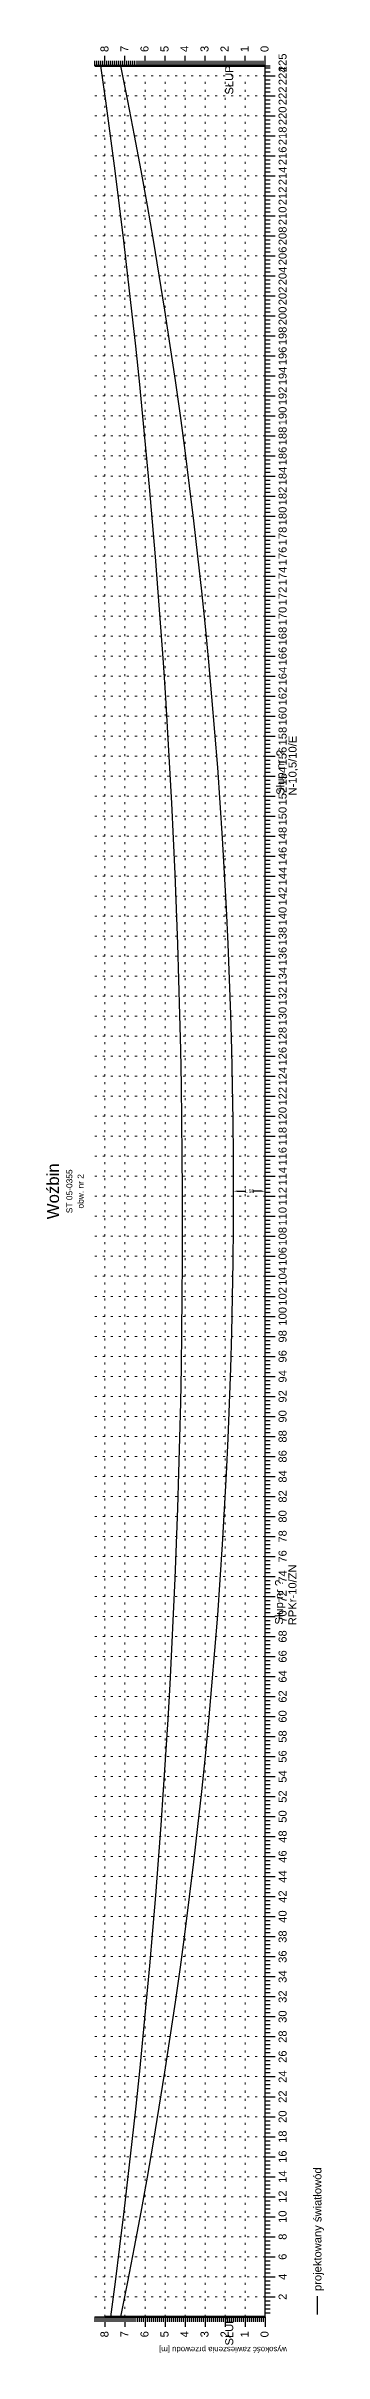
# Model space of a CAD drawing. Header units: inches. Extents: x -863 to 1426, y 1206 to 1480.
# Drawn here: x 915.1 to 929, y 1287.4 to 1402.7 of the extents above; entities that cross this region are included whole.
import ezdxf
from ezdxf.enums import TextEntityAlignment as Align

# ---------------------------------------------------------------- set-up
doc = ezdxf.new("R2010")
doc.units = ezdxf.units.IN
doc.header["$MEASUREMENT"] = 0
doc.linetypes.add('ACAD_ISO07W100', pattern=[3, 0, -3])
doc.layers.add('ramka', color=7, linetype='Continuous', plot=False)
doc.styles.get("Standard").update_dxf_attribs({"font": 'arial.ttf'})
doc.dimstyles.get("Standard").update_dxf_attribs({"dimtxt": 0.25, "dimasz": 0.18, "dimexe": 0.18, "dimexo": 0.0625, "dimgap": -0.09, "dimtad": 0, "dimtih": 1, "dimtoh": 1, "dimzin": 0, "dimdsep": 46, "dimtxsty": 'Standard', "dimcen": 0.09, "dimadec": 0, "dimazin": 0, "dimtfac": 1, "dimtofl": 0, "dimtmove": 0, "dimatfit": 3, "dimfxl": 1, "dimtolj": 1, "dimtzin": 0, "dimarcsym": 0})

# ---------------------------------------------------------------- blocks, each defined once
blk = doc.blocks.new('*D21')
at = {"color": 0, "lineweight": -2}
for p, q in [((924.46, 1345.47), (924.46, 1345.6)), ((926.04, 1345.32), (926.04, 1345.6)), ((924.64, 1345.42), (925.07, 1345.42)), ((925.86, 1345.42), (925.43, 1345.42))]:
    blk.add_line(p, q, dxfattribs=at)
at = {"color": 0}
for points in [[(924.64, 1345.45), (924.64, 1345.39), (924.46, 1345.42)], [(925.86, 1345.45), (925.86, 1345.39), (926.04, 1345.42)]]:
    blk.add_solid(points, dxfattribs=at)
at = {"layer": 'Defpoints', "color": 0}
for p in [(924.46, 1345.41), (926.04, 1345.42), (926.04, 1345.26)]:
    blk.add_point(p, dxfattribs=at)
at = {"color": 0, "lineweight": 25, "insert": (925.25, 1345.42), "char_height": 0.18, "attachment_point": 5}
blk.add_mtext('\\A1;1.58', dxfattribs=at)

msp = doc.modelspace()

# ---------------------------------------------------------------- linework, layer by layer
for p, q in [((918.037, 1401.666), (918.037, 1402.166)), ((919.037, 1401.666), (919.037, 1402.166)), ((920.037, 1401.666), (920.037, 1402.166)), ((921.037, 1401.666), (921.037, 1402.166)), ((922.037, 1401.666), (922.037, 1402.166)), ((923.037, 1401.666), (923.037, 1402.166)), ((924.037, 1401.666), (924.037, 1402.166)), ((925.037, 1401.666), (925.037, 1402.166)), ((926.037, 1401.666), (926.037, 1402.166)), ((917.537, 1401.666), (917.537, 1401.916)), ((917.537, 1401.666), (926.037, 1401.666)), ((917.637, 1401.666), (917.637, 1401.916)), ((917.737, 1401.666), (917.737, 1401.916)), ((917.837, 1401.666), (917.837, 1401.916)), ((917.937, 1401.666), (917.937, 1401.916)), ((918.137, 1401.666), (918.137, 1401.916)), ((918.237, 1401.666), (918.237, 1401.916)), ((918.337, 1401.666), (918.337, 1401.916)), ((918.437, 1401.666), (918.437, 1401.916)), ((918.537, 1401.666), (918.537, 1401.916)), ((918.637, 1401.666), (918.637, 1401.916)), ((918.737, 1401.666), (918.737, 1401.916)), ((918.837, 1401.666), (918.837, 1401.916)), ((918.937, 1401.666), (918.937, 1401.916)), ((919.137, 1401.666), (919.137, 1401.916)), ((919.237, 1401.666), (919.237, 1401.916)), ((919.337, 1401.666), (919.337, 1401.916)), ((919.437, 1401.666), (919.437, 1401.916)), ((919.537, 1401.666), (919.537, 1401.916)), ((919.637, 1401.666), (919.637, 1401.916)), ((919.737, 1401.666), (919.737, 1401.916)), ((919.837, 1401.666), (919.837, 1401.916)), ((919.937, 1401.666), (919.937, 1401.916)), ((920.137, 1401.666), (920.137, 1401.916)), ((920.237, 1401.666), (920.237, 1401.916)), ((920.337, 1401.666), (920.337, 1401.916)), ((920.437, 1401.666), (920.437, 1401.916)), ((920.537, 1401.666), (920.537, 1401.916)), ((920.637, 1401.666), (920.637, 1401.916)), ((920.737, 1401.666), (920.737, 1401.916)), ((920.837, 1401.666), (920.837, 1401.916)), ((920.937, 1401.666), (920.937, 1401.916)), ((921.137, 1401.666), (921.137, 1401.916)), ((921.237, 1401.666), (921.237, 1401.916)), ((921.337, 1401.666), (921.337, 1401.916)), ((921.437, 1401.666), (921.437, 1401.916)), ((921.537, 1401.666), (921.537, 1401.916)), ((921.637, 1401.666), (921.637, 1401.916)), ((921.737, 1401.666), (921.737, 1401.916)), ((921.837, 1401.666), (921.837, 1401.916)), ((921.937, 1401.666), (921.937, 1401.916)), ((922.137, 1401.666), (922.137, 1401.916)), ((922.237, 1401.666), (922.237, 1401.916)), ((922.337, 1401.666), (922.337, 1401.916)), ((922.437, 1401.666), (922.437, 1401.916)), ((922.537, 1401.666), (922.537, 1401.916)), ((922.637, 1401.666), (922.637, 1401.916)), ((922.737, 1401.666), (922.737, 1401.916)), ((922.837, 1401.666), (922.837, 1401.916)), ((922.937, 1401.666), (922.937, 1401.916)), ((923.137, 1401.666), (923.137, 1401.916)), ((923.237, 1401.666), (923.237, 1401.916)), ((923.337, 1401.666), (923.337, 1401.916)), ((923.437, 1401.666), (923.437, 1401.916)), ((923.537, 1401.666), (923.537, 1401.916)), ((923.637, 1401.666), (923.637, 1401.916)), ((923.737, 1401.666), (923.737, 1401.916)), ((923.837, 1401.666), (923.837, 1401.916)), ((923.937, 1401.666), (923.937, 1401.916)), ((924.137, 1401.666), (924.137, 1401.916)), ((924.237, 1401.666), (924.237, 1401.916)), ((924.337, 1401.666), (924.337, 1401.916)), ((924.437, 1401.666), (924.437, 1401.916)), ((924.537, 1401.666), (924.537, 1401.916)), ((924.637, 1401.666), (924.637, 1401.916)), ((924.737, 1401.666), (924.737, 1401.916)), ((924.837, 1401.666), (924.837, 1401.916)), ((924.937, 1401.666), (924.937, 1401.916)), ((925.137, 1401.666), (925.137, 1401.916)), ((925.237, 1401.666), (925.237, 1401.916)), ((925.337, 1401.666), (925.337, 1401.916)), ((925.437, 1401.666), (925.437, 1401.916)), ((925.537, 1401.666), (925.537, 1401.916)), ((925.637, 1401.666), (925.637, 1401.916)), ((925.737, 1401.666), (925.737, 1401.916)), ((925.837, 1401.666), (925.837, 1401.916)), ((925.937, 1401.666), (925.937, 1401.916)), ((926.037, 1289.166), (926.037, 1401.666)), ((926.037, 1401.666), (926.287, 1401.666)), ((926.037, 1401.566), (926.287, 1401.566)), ((926.037, 1401.366), (926.287, 1401.366)), ((926.037, 1401.166), (926.537, 1401.166)), ((926.037, 1400.966), (926.287, 1400.966)), ((926.037, 1400.766), (926.287, 1400.766)), ((926.037, 1400.566), (926.287, 1400.566)), ((926.037, 1400.366), (926.287, 1400.366)), ((926.037, 1400.166), (926.537, 1400.166)), ((926.037, 1399.966), (926.287, 1399.966)), ((926.037, 1399.766), (926.287, 1399.766)), ((926.037, 1399.566), (926.287, 1399.566)), ((926.037, 1399.366), (926.287, 1399.366)), ((926.037, 1399.166), (926.537, 1399.166)), ((926.037, 1398.966), (926.287, 1398.966)), ((926.037, 1398.766), (926.287, 1398.766)), ((926.037, 1398.566), (926.287, 1398.566)), ((926.037, 1398.366), (926.287, 1398.366)), ((926.037, 1398.166), (926.537, 1398.166)), ((926.037, 1397.966), (926.287, 1397.966)), ((926.037, 1397.766), (926.287, 1397.766)), ((926.037, 1397.566), (926.287, 1397.566)), ((926.037, 1397.366), (926.287, 1397.366)), ((926.037, 1397.166), (926.537, 1397.166)), ((926.037, 1396.966), (926.287, 1396.966)), ((926.037, 1396.766), (926.287, 1396.766)), ((926.037, 1396.566), (926.287, 1396.566)), ((926.037, 1396.366), (926.287, 1396.366)), ((926.037, 1396.166), (926.537, 1396.166)), ((926.037, 1395.966), (926.287, 1395.966)), ((926.037, 1395.766), (926.287, 1395.766)), ((926.037, 1395.566), (926.287, 1395.566)), ((926.037, 1395.366), (926.287, 1395.366)), ((926.037, 1395.166), (926.537, 1395.166)), ((926.037, 1394.966), (926.287, 1394.966)), ((926.037, 1394.766), (926.287, 1394.766)), ((926.037, 1394.566), (926.287, 1394.566)), ((926.037, 1394.366), (926.287, 1394.366)), ((926.037, 1394.166), (926.537, 1394.166)), ((926.037, 1393.966), (926.287, 1393.966)), ((926.037, 1393.766), (926.287, 1393.766)), ((926.037, 1393.566), (926.287, 1393.566)), ((926.037, 1393.366), (926.287, 1393.366)), ((926.037, 1393.166), (926.537, 1393.166)), ((926.037, 1392.966), (926.287, 1392.966)), ((926.037, 1392.766), (926.287, 1392.766)), ((926.037, 1392.566), (926.287, 1392.566)), ((926.037, 1392.366), (926.287, 1392.366)), ((926.037, 1392.166), (926.537, 1392.166)), ((926.037, 1391.966), (926.287, 1391.966)), ((926.037, 1391.766), (926.287, 1391.766)), ((926.037, 1391.566), (926.287, 1391.566)), ((926.037, 1391.366), (926.287, 1391.366)), ((926.037, 1391.166), (926.537, 1391.166)), ((926.037, 1390.966), (926.287, 1390.966)), ((926.037, 1390.766), (926.287, 1390.766)), ((926.037, 1390.566), (926.287, 1390.566)), ((926.037, 1390.366), (926.287, 1390.366)), ((926.037, 1390.166), (926.537, 1390.166)), ((926.037, 1389.966), (926.287, 1389.966)), ((926.037, 1389.766), (926.287, 1389.766)), ((926.037, 1389.566), (926.287, 1389.566)), ((926.037, 1389.366), (926.287, 1389.366)), ((926.037, 1389.166), (926.537, 1389.166)), ((926.037, 1388.966), (926.287, 1388.966)), ((926.037, 1388.766), (926.287, 1388.766)), ((926.037, 1388.566), (926.287, 1388.566)), ((926.037, 1388.366), (926.287, 1388.366)), ((926.037, 1388.166), (926.537, 1388.166)), ((926.037, 1387.966), (926.287, 1387.966)), ((926.037, 1387.766), (926.287, 1387.766)), ((926.037, 1387.566), (926.287, 1387.566)), ((926.037, 1387.366), (926.287, 1387.366)), ((926.037, 1387.166), (926.537, 1387.166)), ((926.037, 1386.966), (926.287, 1386.966)), ((926.037, 1386.766), (926.287, 1386.766)), ((926.037, 1386.566), (926.287, 1386.566)), ((926.037, 1386.366), (926.287, 1386.366)), ((926.037, 1386.166), (926.537, 1386.166)), ((926.037, 1385.966), (926.287, 1385.966)), ((926.037, 1385.766), (926.287, 1385.766)), ((926.037, 1385.566), (926.287, 1385.566)), ((926.037, 1385.366), (926.287, 1385.366)), ((926.037, 1385.166), (926.537, 1385.166)), ((926.037, 1384.966), (926.287, 1384.966)), ((926.037, 1384.766), (926.287, 1384.766)), ((926.037, 1384.566), (926.287, 1384.566)), ((926.037, 1384.366), (926.287, 1384.366)), ((926.037, 1384.166), (926.537, 1384.166)), ((926.037, 1383.966), (926.287, 1383.966)), ((926.037, 1383.766), (926.287, 1383.766)), ((926.037, 1383.566), (926.287, 1383.566)), ((926.037, 1383.366), (926.287, 1383.366)), ((926.037, 1383.166), (926.537, 1383.166)), ((926.037, 1382.966), (926.287, 1382.966)), ((926.037, 1382.766), (926.287, 1382.766)), ((926.037, 1382.566), (926.287, 1382.566)), ((926.037, 1382.366), (926.287, 1382.366)), ((926.037, 1382.166), (926.537, 1382.166)), ((926.037, 1381.966), (926.287, 1381.966)), ((926.037, 1381.766), (926.287, 1381.766)), ((926.037, 1381.566), (926.287, 1381.566)), ((926.037, 1381.366), (926.287, 1381.366)), ((926.037, 1381.166), (926.537, 1381.166)), ((926.037, 1380.966), (926.287, 1380.966)), ((926.037, 1380.766), (926.287, 1380.766)), ((926.037, 1380.566), (926.287, 1380.566)), ((926.037, 1380.366), (926.287, 1380.366)), ((926.037, 1380.166), (926.537, 1380.166)), ((926.037, 1379.966), (926.287, 1379.966)), ((926.037, 1379.766), (926.287, 1379.766)), ((926.037, 1379.566), (926.287, 1379.566)), ((926.037, 1379.366), (926.287, 1379.366)), ((926.037, 1379.166), (926.537, 1379.166)), ((926.037, 1378.966), (926.287, 1378.966)), ((926.037, 1378.766), (926.287, 1378.766)), ((926.037, 1378.566), (926.287, 1378.566)), ((926.037, 1378.366), (926.287, 1378.366)), ((926.037, 1378.166), (926.537, 1378.166)), ((926.037, 1377.966), (926.287, 1377.966)), ((926.037, 1377.766), (926.287, 1377.766)), ((926.037, 1377.566), (926.287, 1377.566)), ((926.037, 1377.366), (926.287, 1377.366)), ((926.037, 1377.166), (926.537, 1377.166)), ((926.037, 1376.966), (926.287, 1376.966)), ((926.037, 1376.766), (926.287, 1376.766)), ((926.037, 1376.566), (926.287, 1376.566)), ((926.037, 1376.366), (926.287, 1376.366)), ((926.037, 1376.166), (926.537, 1376.166)), ((926.037, 1375.966), (926.287, 1375.966)), ((926.037, 1375.766), (926.287, 1375.766)), ((926.037, 1375.566), (926.287, 1375.566)), ((926.037, 1375.366), (926.287, 1375.366)), ((926.037, 1375.166), (926.537, 1375.166)), ((926.037, 1374.966), (926.287, 1374.966)), ((926.037, 1374.766), (926.287, 1374.766)), ((926.037, 1374.566), (926.287, 1374.566)), ((926.037, 1374.366), (926.287, 1374.366)), ((926.037, 1374.166), (926.537, 1374.166)), ((926.037, 1373.966), (926.287, 1373.966)), ((926.037, 1373.766), (926.287, 1373.766)), ((926.037, 1373.566), (926.287, 1373.566)), ((926.037, 1373.366), (926.287, 1373.366)), ((926.037, 1373.166), (926.537, 1373.166)), ((926.037, 1372.966), (926.287, 1372.966)), ((926.037, 1372.766), (926.287, 1372.766)), ((926.037, 1372.566), (926.287, 1372.566)), ((926.037, 1372.366), (926.287, 1372.366)), ((926.037, 1372.166), (926.537, 1372.166)), ((926.037, 1371.966), (926.287, 1371.966)), ((926.037, 1371.766), (926.287, 1371.766)), ((926.037, 1371.566), (926.287, 1371.566)), ((926.037, 1371.366), (926.287, 1371.366)), ((926.037, 1371.166), (926.537, 1371.166)), ((926.037, 1370.966), (926.287, 1370.966)), ((926.037, 1370.766), (926.287, 1370.766)), ((926.037, 1370.566), (926.287, 1370.566)), ((926.037, 1370.366), (926.287, 1370.366)), ((926.037, 1370.166), (926.537, 1370.166)), ((926.037, 1369.966), (926.287, 1369.966)), ((926.037, 1369.766), (926.287, 1369.766)), ((926.037, 1369.566), (926.287, 1369.566)), ((926.037, 1369.366), (926.287, 1369.366)), ((926.037, 1369.166), (926.537, 1369.166)), ((926.037, 1368.966), (926.287, 1368.966)), ((926.037, 1368.766), (926.287, 1368.766)), ((926.037, 1368.566), (926.287, 1368.566)), ((926.037, 1368.366), (926.287, 1368.366)), ((926.037, 1368.166), (926.537, 1368.166)), ((926.037, 1367.966), (926.287, 1367.966)), ((926.037, 1367.766), (926.287, 1367.766)), ((926.037, 1367.566), (926.287, 1367.566)), ((926.037, 1367.366), (926.287, 1367.366)), ((926.037, 1367.166), (926.537, 1367.166)), ((926.037, 1366.966), (926.287, 1366.966)), ((926.037, 1366.766), (926.287, 1366.766)), ((926.037, 1366.566), (926.287, 1366.566)), ((926.037, 1366.366), (926.287, 1366.366)), ((926.037, 1366.166), (926.537, 1366.166)), ((926.037, 1365.966), (926.287, 1365.966)), ((926.037, 1365.766), (926.287, 1365.766)), ((926.037, 1365.566), (926.287, 1365.566)), ((926.037, 1365.366), (926.287, 1365.366)), ((926.037, 1365.166), (926.537, 1365.166)), ((926.037, 1364.966), (926.287, 1364.966)), ((926.037, 1364.766), (926.287, 1364.766)), ((926.037, 1364.566), (926.287, 1364.566)), ((926.037, 1364.366), (926.287, 1364.366)), ((926.037, 1364.166), (926.537, 1364.166)), ((926.037, 1363.966), (926.287, 1363.966)), ((926.037, 1363.766), (926.287, 1363.766)), ((926.037, 1363.566), (926.287, 1363.566)), ((926.037, 1363.366), (926.287, 1363.366)), ((926.037, 1363.166), (926.537, 1363.166)), ((926.037, 1362.966), (926.287, 1362.966)), ((926.037, 1362.766), (926.287, 1362.766)), ((926.037, 1362.566), (926.287, 1362.566)), ((926.037, 1362.366), (926.287, 1362.366)), ((926.037, 1362.166), (926.537, 1362.166)), ((926.037, 1361.966), (926.287, 1361.966)), ((926.037, 1361.766), (926.287, 1361.766)), ((926.037, 1361.566), (926.287, 1361.566)), ((926.037, 1361.366), (926.287, 1361.366)), ((926.037, 1361.166), (926.537, 1361.166)), ((926.037, 1360.966), (926.287, 1360.966)), ((926.037, 1360.766), (926.287, 1360.766)), ((926.037, 1360.566), (926.287, 1360.566)), ((926.037, 1360.366), (926.287, 1360.366)), ((926.037, 1360.166), (926.537, 1360.166)), ((926.037, 1359.966), (926.287, 1359.966)), ((926.037, 1359.766), (926.287, 1359.766)), ((926.037, 1359.566), (926.287, 1359.566)), ((926.037, 1359.366), (926.287, 1359.366)), ((926.037, 1359.166), (926.537, 1359.166)), ((926.037, 1358.966), (926.287, 1358.966)), ((926.037, 1358.766), (926.287, 1358.766)), ((926.037, 1358.566), (926.287, 1358.566)), ((926.037, 1358.366), (926.287, 1358.366)), ((926.037, 1358.166), (926.537, 1358.166)), ((926.037, 1357.966), (926.287, 1357.966)), ((926.037, 1357.766), (926.287, 1357.766)), ((926.037, 1357.566), (926.287, 1357.566)), ((926.037, 1357.366), (926.287, 1357.366)), ((926.037, 1357.166), (926.537, 1357.166)), ((926.037, 1356.966), (926.287, 1356.966)), ((926.037, 1356.766), (926.287, 1356.766)), ((926.037, 1356.566), (926.287, 1356.566)), ((926.037, 1356.366), (926.287, 1356.366)), ((926.037, 1356.166), (926.537, 1356.166)), ((926.037, 1355.966), (926.287, 1355.966)), ((926.037, 1355.766), (926.287, 1355.766)), ((926.037, 1355.566), (926.287, 1355.566)), ((926.037, 1355.366), (926.287, 1355.366)), ((926.037, 1355.166), (926.537, 1355.166)), ((926.037, 1354.966), (926.287, 1354.966)), ((926.037, 1354.766), (926.287, 1354.766)), ((926.037, 1354.566), (926.287, 1354.566)), ((926.037, 1354.366), (926.287, 1354.366)), ((926.037, 1354.166), (926.537, 1354.166)), ((926.037, 1353.966), (926.287, 1353.966)), ((926.037, 1353.766), (926.287, 1353.766)), ((926.037, 1353.566), (926.287, 1353.566)), ((926.037, 1353.366), (926.287, 1353.366)), ((926.037, 1353.166), (926.537, 1353.166)), ((926.037, 1352.966), (926.287, 1352.966)), ((926.037, 1352.766), (926.287, 1352.766)), ((926.037, 1352.566), (926.287, 1352.566)), ((926.037, 1352.366), (926.287, 1352.366)), ((926.037, 1352.166), (926.537, 1352.166)), ((926.037, 1351.966), (926.287, 1351.966)), ((926.037, 1351.766), (926.287, 1351.766)), ((926.037, 1351.566), (926.287, 1351.566)), ((926.037, 1351.366), (926.287, 1351.366)), ((926.037, 1351.166), (926.537, 1351.166)), ((926.037, 1350.966), (926.287, 1350.966)), ((926.037, 1350.766), (926.287, 1350.766)), ((926.037, 1350.566), (926.287, 1350.566)), ((926.037, 1350.366), (926.287, 1350.366)), ((926.037, 1350.166), (926.537, 1350.166)), ((926.037, 1349.966), (926.287, 1349.966)), ((926.037, 1349.766), (926.287, 1349.766)), ((926.037, 1349.566), (926.287, 1349.566)), ((926.037, 1349.366), (926.287, 1349.366)), ((926.037, 1349.166), (926.537, 1349.166)), ((926.037, 1348.966), (926.287, 1348.966)), ((926.037, 1348.766), (926.287, 1348.766)), ((926.037, 1348.566), (926.287, 1348.566)), ((926.037, 1348.366), (926.287, 1348.366)), ((926.037, 1348.166), (926.537, 1348.166)), ((926.037, 1347.966), (926.287, 1347.966)), ((926.037, 1347.766), (926.287, 1347.766)), ((926.037, 1347.566), (926.287, 1347.566)), ((926.037, 1347.366), (926.287, 1347.366)), ((926.037, 1347.166), (926.537, 1347.166)), ((926.037, 1346.966), (926.287, 1346.966)), ((926.037, 1346.766), (926.287, 1346.766)), ((926.037, 1346.566), (926.287, 1346.566)), ((926.037, 1346.366), (926.287, 1346.366)), ((926.037, 1346.166), (926.537, 1346.166)), ((926.037, 1345.966), (926.287, 1345.966)), ((926.037, 1345.766), (926.287, 1345.766)), ((926.037, 1345.566), (926.287, 1345.566)), ((926.037, 1345.366), (926.287, 1345.366)), ((926.037, 1345.166), (926.537, 1345.166)), ((926.037, 1344.966), (926.287, 1344.966)), ((926.037, 1344.766), (926.287, 1344.766)), ((926.037, 1344.566), (926.287, 1344.566)), ((926.037, 1344.366), (926.287, 1344.366)), ((926.037, 1344.166), (926.537, 1344.166)), ((926.037, 1343.966), (926.287, 1343.966)), ((926.037, 1343.766), (926.287, 1343.766)), ((926.037, 1343.566), (926.287, 1343.566)), ((926.037, 1343.366), (926.287, 1343.366)), ((926.037, 1343.166), (926.537, 1343.166)), ((926.037, 1342.966), (926.287, 1342.966)), ((926.037, 1342.766), (926.287, 1342.766)), ((926.037, 1342.566), (926.287, 1342.566)), ((926.037, 1342.366), (926.287, 1342.366)), ((926.037, 1342.166), (926.537, 1342.166)), ((926.037, 1341.966), (926.287, 1341.966)), ((926.037, 1341.766), (926.287, 1341.766)), ((926.037, 1341.566), (926.287, 1341.566)), ((926.037, 1341.366), (926.287, 1341.366)), ((926.037, 1341.166), (926.537, 1341.166)), ((926.037, 1340.966), (926.287, 1340.966)), ((926.037, 1340.766), (926.287, 1340.766)), ((926.037, 1340.566), (926.287, 1340.566)), ((926.037, 1340.366), (926.287, 1340.366)), ((926.037, 1340.166), (926.537, 1340.166)), ((926.037, 1339.966), (926.287, 1339.966)), ((926.037, 1339.766), (926.287, 1339.766)), ((926.037, 1339.566), (926.287, 1339.566)), ((926.037, 1339.366), (926.287, 1339.366)), ((926.037, 1339.166), (926.537, 1339.166)), ((926.037, 1338.966), (926.287, 1338.966)), ((926.037, 1338.766), (926.287, 1338.766)), ((926.037, 1338.566), (926.287, 1338.566)), ((926.037, 1338.366), (926.287, 1338.366)), ((926.037, 1338.166), (926.537, 1338.166)), ((926.037, 1337.966), (926.287, 1337.966)), ((926.037, 1337.766), (926.287, 1337.766)), ((926.037, 1337.566), (926.287, 1337.566)), ((926.037, 1337.366), (926.287, 1337.366)), ((926.037, 1337.166), (926.537, 1337.166)), ((926.037, 1336.966), (926.287, 1336.966)), ((926.037, 1336.766), (926.287, 1336.766)), ((926.037, 1336.566), (926.287, 1336.566)), ((926.037, 1336.366), (926.287, 1336.366)), ((926.037, 1336.166), (926.537, 1336.166)), ((926.037, 1335.966), (926.287, 1335.966)), ((926.037, 1335.766), (926.287, 1335.766)), ((926.037, 1335.566), (926.287, 1335.566)), ((926.037, 1335.366), (926.287, 1335.366)), ((926.037, 1335.166), (926.537, 1335.166)), ((926.037, 1334.966), (926.287, 1334.966)), ((926.037, 1334.766), (926.287, 1334.766)), ((926.037, 1334.566), (926.287, 1334.566)), ((926.037, 1334.366), (926.287, 1334.366)), ((926.037, 1334.166), (926.537, 1334.166)), ((926.037, 1333.966), (926.287, 1333.966)), ((926.037, 1333.766), (926.287, 1333.766)), ((926.037, 1333.566), (926.287, 1333.566)), ((926.037, 1333.366), (926.287, 1333.366)), ((926.037, 1333.166), (926.537, 1333.166)), ((926.037, 1332.966), (926.287, 1332.966)), ((926.037, 1332.766), (926.287, 1332.766)), ((926.037, 1332.566), (926.287, 1332.566)), ((926.037, 1332.366), (926.287, 1332.366)), ((926.037, 1332.166), (926.537, 1332.166)), ((926.037, 1331.966), (926.287, 1331.966)), ((926.037, 1331.766), (926.287, 1331.766)), ((926.037, 1331.566), (926.287, 1331.566)), ((926.037, 1331.366), (926.287, 1331.366)), ((926.037, 1331.166), (926.537, 1331.166)), ((926.037, 1330.966), (926.287, 1330.966)), ((926.037, 1330.766), (926.287, 1330.766)), ((926.037, 1330.566), (926.287, 1330.566)), ((926.037, 1330.366), (926.287, 1330.366)), ((926.037, 1330.166), (926.537, 1330.166)), ((926.037, 1329.966), (926.287, 1329.966)), ((926.037, 1329.766), (926.287, 1329.766)), ((926.037, 1329.566), (926.287, 1329.566)), ((926.037, 1329.366), (926.287, 1329.366)), ((926.037, 1329.166), (926.537, 1329.166)), ((926.037, 1328.966), (926.287, 1328.966)), ((926.037, 1328.766), (926.287, 1328.766)), ((926.037, 1328.566), (926.287, 1328.566)), ((926.037, 1328.366), (926.287, 1328.366)), ((926.037, 1328.166), (926.537, 1328.166)), ((926.037, 1327.966), (926.287, 1327.966)), ((926.037, 1327.766), (926.287, 1327.766)), ((926.037, 1327.566), (926.287, 1327.566)), ((926.037, 1327.366), (926.287, 1327.366)), ((926.037, 1327.166), (926.537, 1327.166)), ((926.037, 1326.966), (926.287, 1326.966)), ((926.037, 1326.766), (926.287, 1326.766)), ((926.037, 1326.566), (926.287, 1326.566)), ((926.037, 1326.366), (926.287, 1326.366)), ((926.037, 1326.166), (926.537, 1326.166)), ((926.037, 1325.966), (926.287, 1325.966)), ((926.037, 1325.766), (926.287, 1325.766)), ((926.037, 1325.566), (926.287, 1325.566)), ((926.037, 1325.366), (926.287, 1325.366)), ((926.037, 1325.166), (926.537, 1325.166)), ((926.037, 1324.966), (926.287, 1324.966)), ((926.037, 1324.766), (926.287, 1324.766)), ((926.037, 1324.566), (926.287, 1324.566)), ((926.037, 1324.366), (926.287, 1324.366)), ((926.037, 1324.166), (926.537, 1324.166)), ((926.037, 1323.966), (926.287, 1323.966)), ((926.037, 1323.766), (926.287, 1323.766)), ((926.037, 1323.566), (926.287, 1323.566)), ((926.037, 1323.366), (926.287, 1323.366)), ((926.037, 1323.166), (926.537, 1323.166)), ((926.037, 1322.966), (926.287, 1322.966)), ((926.037, 1322.766), (926.287, 1322.766)), ((926.037, 1322.566), (926.287, 1322.566)), ((926.037, 1322.366), (926.287, 1322.366)), ((926.037, 1322.166), (926.537, 1322.166)), ((926.037, 1321.966), (926.287, 1321.966)), ((926.037, 1321.766), (926.287, 1321.766)), ((926.037, 1321.566), (926.287, 1321.566)), ((926.037, 1321.366), (926.287, 1321.366)), ((926.037, 1321.166), (926.537, 1321.166)), ((926.037, 1320.966), (926.287, 1320.966)), ((926.037, 1320.766), (926.287, 1320.766)), ((926.037, 1320.566), (926.287, 1320.566)), ((926.037, 1320.366), (926.287, 1320.366)), ((926.037, 1320.166), (926.537, 1320.166)), ((926.037, 1319.966), (926.287, 1319.966)), ((926.037, 1319.766), (926.287, 1319.766)), ((926.037, 1319.566), (926.287, 1319.566)), ((926.037, 1319.366), (926.287, 1319.366)), ((926.037, 1319.166), (926.537, 1319.166)), ((926.037, 1318.966), (926.287, 1318.966)), ((926.037, 1318.766), (926.287, 1318.766)), ((926.037, 1318.566), (926.287, 1318.566)), ((926.037, 1318.366), (926.287, 1318.366)), ((926.037, 1318.166), (926.537, 1318.166)), ((926.037, 1317.966), (926.287, 1317.966)), ((926.037, 1317.766), (926.287, 1317.766)), ((926.037, 1317.566), (926.287, 1317.566)), ((926.037, 1317.366), (926.287, 1317.366)), ((926.037, 1317.166), (926.537, 1317.166)), ((926.037, 1316.966), (926.287, 1316.966)), ((926.037, 1316.766), (926.287, 1316.766)), ((926.037, 1316.566), (926.287, 1316.566)), ((926.037, 1316.366), (926.287, 1316.366)), ((926.037, 1316.166), (926.537, 1316.166)), ((926.037, 1315.966), (926.287, 1315.966)), ((926.037, 1315.766), (926.287, 1315.766)), ((926.037, 1315.566), (926.287, 1315.566)), ((926.037, 1315.366), (926.287, 1315.366)), ((926.037, 1315.166), (926.537, 1315.166)), ((926.037, 1314.966), (926.287, 1314.966)), ((926.037, 1314.766), (926.287, 1314.766)), ((926.037, 1314.566), (926.287, 1314.566)), ((926.037, 1314.366), (926.287, 1314.366)), ((926.037, 1314.166), (926.537, 1314.166)), ((926.037, 1313.966), (926.287, 1313.966)), ((926.037, 1313.766), (926.287, 1313.766)), ((926.037, 1313.566), (926.287, 1313.566)), ((926.037, 1313.366), (926.287, 1313.366)), ((926.037, 1313.166), (926.537, 1313.166)), ((926.037, 1312.966), (926.287, 1312.966)), ((926.037, 1312.766), (926.287, 1312.766)), ((926.037, 1312.566), (926.287, 1312.566)), ((926.037, 1312.366), (926.287, 1312.366)), ((926.037, 1312.166), (926.537, 1312.166)), ((926.037, 1311.966), (926.287, 1311.966)), ((926.037, 1311.766), (926.287, 1311.766)), ((926.037, 1311.566), (926.287, 1311.566)), ((926.037, 1311.366), (926.287, 1311.366)), ((926.037, 1311.166), (926.537, 1311.166)), ((926.037, 1310.966), (926.287, 1310.966)), ((926.037, 1310.766), (926.287, 1310.766)), ((926.037, 1310.566), (926.287, 1310.566)), ((926.037, 1310.366), (926.287, 1310.366)), ((926.037, 1310.166), (926.537, 1310.166)), ((926.037, 1309.966), (926.287, 1309.966)), ((926.037, 1309.766), (926.287, 1309.766)), ((926.037, 1309.566), (926.287, 1309.566)), ((926.037, 1309.366), (926.287, 1309.366)), ((926.037, 1309.166), (926.537, 1309.166)), ((926.037, 1308.966), (926.287, 1308.966)), ((926.037, 1308.766), (926.287, 1308.766)), ((926.037, 1308.566), (926.287, 1308.566)), ((926.037, 1308.366), (926.287, 1308.366)), ((926.037, 1308.166), (926.537, 1308.166)), ((926.037, 1307.966), (926.287, 1307.966)), ((926.037, 1307.766), (926.287, 1307.766)), ((926.037, 1307.566), (926.287, 1307.566)), ((926.037, 1307.366), (926.287, 1307.366)), ((926.037, 1307.166), (926.537, 1307.166)), ((926.037, 1306.966), (926.287, 1306.966)), ((926.037, 1306.766), (926.287, 1306.766)), ((926.037, 1306.566), (926.287, 1306.566)), ((926.037, 1306.366), (926.287, 1306.366)), ((926.037, 1306.166), (926.537, 1306.166)), ((926.037, 1305.966), (926.287, 1305.966)), ((926.037, 1305.766), (926.287, 1305.766)), ((926.037, 1305.566), (926.287, 1305.566)), ((926.037, 1305.366), (926.287, 1305.366)), ((926.037, 1305.166), (926.537, 1305.166)), ((926.037, 1304.966), (926.287, 1304.966)), ((926.037, 1304.766), (926.287, 1304.766)), ((926.037, 1304.566), (926.287, 1304.566)), ((926.037, 1304.366), (926.287, 1304.366)), ((926.037, 1304.166), (926.537, 1304.166)), ((926.037, 1303.966), (926.287, 1303.966)), ((926.037, 1303.766), (926.287, 1303.766)), ((926.037, 1303.566), (926.287, 1303.566)), ((926.037, 1303.366), (926.287, 1303.366)), ((926.037, 1303.166), (926.537, 1303.166)), ((926.037, 1302.966), (926.287, 1302.966)), ((926.037, 1302.766), (926.287, 1302.766)), ((926.037, 1302.566), (926.287, 1302.566)), ((926.037, 1302.366), (926.287, 1302.366)), ((926.037, 1302.166), (926.537, 1302.166)), ((926.037, 1301.966), (926.287, 1301.966)), ((926.037, 1301.766), (926.287, 1301.766)), ((926.037, 1301.566), (926.287, 1301.566)), ((926.037, 1301.366), (926.287, 1301.366)), ((926.037, 1301.166), (926.537, 1301.166)), ((926.037, 1300.966), (926.287, 1300.966)), ((926.037, 1300.766), (926.287, 1300.766)), ((926.037, 1300.566), (926.287, 1300.566)), ((926.037, 1300.366), (926.287, 1300.366)), ((926.037, 1300.166), (926.537, 1300.166)), ((926.037, 1299.966), (926.287, 1299.966)), ((926.037, 1299.766), (926.287, 1299.766)), ((926.037, 1299.566), (926.287, 1299.566)), ((926.037, 1299.366), (926.287, 1299.366)), ((926.037, 1299.166), (926.537, 1299.166)), ((926.037, 1298.966), (926.287, 1298.966)), ((926.037, 1298.766), (926.287, 1298.766)), ((926.037, 1298.566), (926.287, 1298.566)), ((926.037, 1298.366), (926.287, 1298.366)), ((926.037, 1298.166), (926.537, 1298.166)), ((926.037, 1297.966), (926.287, 1297.966)), ((926.037, 1297.766), (926.287, 1297.766)), ((926.037, 1297.566), (926.287, 1297.566)), ((926.037, 1297.366), (926.287, 1297.366)), ((926.037, 1297.166), (926.537, 1297.166)), ((926.037, 1296.966), (926.287, 1296.966)), ((926.037, 1296.766), (926.287, 1296.766)), ((926.037, 1296.566), (926.287, 1296.566)), ((926.037, 1296.366), (926.287, 1296.366)), ((926.037, 1296.166), (926.537, 1296.166)), ((926.037, 1295.966), (926.287, 1295.966)), ((926.037, 1295.766), (926.287, 1295.766)), ((926.037, 1295.566), (926.287, 1295.566)), ((926.037, 1295.366), (926.287, 1295.366)), ((926.037, 1295.166), (926.537, 1295.166)), ((926.037, 1294.966), (926.287, 1294.966)), ((926.037, 1294.766), (926.287, 1294.766)), ((926.037, 1294.566), (926.287, 1294.566)), ((926.037, 1294.366), (926.287, 1294.366)), ((926.037, 1294.166), (926.537, 1294.166)), ((926.037, 1293.966), (926.287, 1293.966)), ((926.037, 1293.766), (926.287, 1293.766)), ((926.037, 1293.566), (926.287, 1293.566)), ((926.037, 1293.366), (926.287, 1293.366)), ((926.037, 1293.166), (926.537, 1293.166)), ((926.037, 1292.966), (926.287, 1292.966)), ((926.037, 1292.766), (926.287, 1292.766)), ((926.037, 1292.566), (926.287, 1292.566)), ((926.037, 1292.366), (926.287, 1292.366)), ((926.037, 1292.166), (926.537, 1292.166)), ((926.037, 1291.966), (926.287, 1291.966)), ((926.037, 1291.766), (926.287, 1291.766)), ((926.037, 1291.566), (926.287, 1291.566)), ((926.037, 1291.366), (926.287, 1291.366)), ((926.037, 1291.166), (926.537, 1291.166)), ((926.037, 1290.966), (926.287, 1290.966)), ((926.037, 1290.766), (926.287, 1290.766)), ((926.037, 1290.566), (926.287, 1290.566)), ((926.037, 1290.366), (926.287, 1290.366)), ((926.037, 1290.166), (926.537, 1290.166)), ((917.537, 1289.166), (926.037, 1289.166)), ((917.537, 1289.166), (917.537, 1288.916)), ((917.637, 1289.166), (917.637, 1288.916)), ((917.737, 1289.166), (917.737, 1288.916)), ((917.837, 1289.166), (917.837, 1288.916)), ((917.937, 1289.166), (917.937, 1288.916)), ((918.037, 1289.166), (918.037, 1288.666)), ((918.137, 1289.166), (918.137, 1288.916)), ((918.237, 1289.166), (918.237, 1288.916)), ((918.337, 1289.166), (918.337, 1288.916)), ((918.437, 1289.166), (918.437, 1288.916)), ((918.537, 1289.166), (918.537, 1288.916)), ((918.637, 1289.166), (918.637, 1288.916)), ((918.737, 1289.166), (918.737, 1288.916)), ((918.837, 1289.166), (918.837, 1288.916)), ((918.937, 1289.166), (918.937, 1288.916)), ((919.037, 1289.166), (919.037, 1288.666)), ((919.137, 1289.166), (919.137, 1288.916)), ((919.237, 1289.166), (919.237, 1288.916)), ((919.337, 1289.166), (919.337, 1288.916)), ((919.437, 1289.166), (919.437, 1288.916)), ((919.537, 1289.166), (919.537, 1288.916)), ((919.637, 1289.166), (919.637, 1288.916)), ((919.737, 1289.166), (919.737, 1288.916)), ((919.837, 1289.166), (919.837, 1288.916)), ((919.937, 1289.166), (919.937, 1288.916)), ((920.037, 1289.166), (920.037, 1288.666)), ((920.137, 1289.166), (920.137, 1288.916)), ((920.237, 1289.166), (920.237, 1288.916)), ((920.337, 1289.166), (920.337, 1288.916)), ((920.437, 1289.166), (920.437, 1288.916)), ((920.537, 1289.166), (920.537, 1288.916)), ((920.637, 1289.166), (920.637, 1288.916)), ((920.737, 1289.166), (920.737, 1288.916)), ((920.837, 1289.166), (920.837, 1288.916)), ((920.937, 1289.166), (920.937, 1288.916)), ((921.037, 1289.166), (921.037, 1288.666)), ((921.137, 1289.166), (921.137, 1288.916)), ((921.237, 1289.166), (921.237, 1288.916)), ((921.337, 1289.166), (921.337, 1288.916)), ((921.437, 1289.166), (921.437, 1288.916)), ((921.537, 1289.166), (921.537, 1288.916)), ((921.637, 1289.166), (921.637, 1288.916)), ((921.737, 1289.166), (921.737, 1288.916)), ((921.837, 1289.166), (921.837, 1288.916)), ((921.937, 1289.166), (921.937, 1288.916)), ((922.037, 1289.166), (922.037, 1288.666)), ((922.137, 1289.166), (922.137, 1288.916)), ((922.237, 1289.166), (922.237, 1288.916)), ((922.337, 1289.166), (922.337, 1288.916)), ((922.437, 1289.166), (922.437, 1288.916)), ((922.537, 1289.166), (922.537, 1288.916)), ((922.637, 1289.166), (922.637, 1288.916)), ((922.737, 1289.166), (922.737, 1288.916)), ((922.837, 1289.166), (922.837, 1288.916)), ((922.937, 1289.166), (922.937, 1288.916)), ((923.037, 1289.166), (923.037, 1288.666)), ((923.137, 1289.166), (923.137, 1288.916)), ((923.237, 1289.166), (923.237, 1288.916)), ((923.337, 1289.166), (923.337, 1288.916)), ((923.437, 1289.166), (923.437, 1288.916)), ((923.537, 1289.166), (923.537, 1288.916)), ((923.637, 1289.166), (923.637, 1288.916)), ((923.737, 1289.166), (923.737, 1288.916)), ((923.837, 1289.166), (923.837, 1288.916)), ((923.937, 1289.166), (923.937, 1288.916)), ((924.037, 1289.166), (924.037, 1288.666)), ((924.137, 1289.166), (924.137, 1288.916)), ((924.237, 1289.166), (924.237, 1288.916)), ((924.337, 1289.166), (924.337, 1288.916)), ((924.437, 1289.166), (924.437, 1288.916)), ((924.537, 1289.166), (924.537, 1288.916)), ((924.637, 1289.166), (924.637, 1288.916)), ((924.737, 1289.166), (924.737, 1288.916)), ((924.837, 1289.166), (924.837, 1288.916)), ((924.937, 1289.166), (924.937, 1288.916)), ((925.037, 1289.166), (925.037, 1288.666)), ((925.137, 1289.166), (925.137, 1288.916)), ((925.237, 1289.166), (925.237, 1288.916)), ((925.337, 1289.166), (925.337, 1288.916)), ((925.437, 1289.166), (925.437, 1288.916)), ((925.537, 1289.166), (925.537, 1288.916)), ((925.637, 1289.166), (925.637, 1288.916)), ((925.737, 1289.166), (925.737, 1288.916)), ((925.837, 1289.166), (925.837, 1288.916)), ((925.937, 1289.166), (925.937, 1288.916)), ((926.037, 1289.966), (926.287, 1289.966)), ((926.037, 1289.766), (926.287, 1289.766)), ((926.037, 1289.566), (926.287, 1289.566)), ((926.037, 1289.366), (926.287, 1289.366)), ((926.037, 1289.166), (926.037, 1288.666))]:
    msp.add_line(p, q)
at = {"linetype": 'ACAD_ISO07W100', "lineweight": 15, "ltscale": 0.1}
for p, q in [((926.037, 1401.666), (917.537, 1401.666)), ((926.037, 1401.166), (917.537, 1401.166)), ((918.037, 1289.166), (918.037, 1401.166)), ((919.037, 1289.166), (919.037, 1401.166)), ((920.037, 1289.166), (920.037, 1401.166)), ((921.037, 1289.166), (921.037, 1401.166)), ((922.037, 1289.166), (922.037, 1401.166)), ((923.037, 1289.166), (923.037, 1401.166)), ((924.037, 1289.166), (924.037, 1401.166)), ((925.037, 1289.166), (925.037, 1401.166)), ((926.037, 1289.166), (926.037, 1401.166)), ((926.037, 1400.166), (917.537, 1400.166)), ((926.037, 1399.166), (917.537, 1399.166)), ((926.037, 1398.166), (917.537, 1398.166)), ((926.037, 1397.166), (917.537, 1397.166)), ((926.037, 1396.166), (917.537, 1396.166)), ((926.037, 1395.166), (917.537, 1395.166)), ((926.037, 1394.166), (917.537, 1394.166)), ((926.037, 1393.166), (917.537, 1393.166)), ((926.037, 1392.166), (917.537, 1392.166)), ((926.037, 1391.166), (917.537, 1391.166)), ((926.037, 1390.166), (917.537, 1390.166)), ((926.037, 1389.166), (917.537, 1389.166)), ((926.037, 1388.166), (917.537, 1388.166)), ((926.037, 1387.166), (917.537, 1387.166)), ((926.037, 1386.166), (917.537, 1386.166)), ((926.037, 1385.166), (917.537, 1385.166)), ((926.037, 1384.166), (917.537, 1384.166)), ((926.037, 1383.166), (917.537, 1383.166)), ((926.037, 1382.166), (917.537, 1382.166)), ((926.037, 1381.166), (917.537, 1381.166)), ((926.037, 1380.166), (917.537, 1380.166)), ((926.037, 1379.166), (917.537, 1379.166)), ((926.037, 1378.166), (917.537, 1378.166)), ((926.037, 1377.166), (917.537, 1377.166)), ((926.037, 1376.166), (917.537, 1376.166)), ((926.037, 1375.166), (917.537, 1375.166)), ((926.037, 1374.166), (917.537, 1374.166)), ((926.037, 1373.166), (917.537, 1373.166)), ((926.037, 1372.166), (917.537, 1372.166)), ((926.037, 1371.166), (917.537, 1371.166)), ((926.037, 1370.166), (917.537, 1370.166)), ((926.037, 1369.166), (917.537, 1369.166)), ((926.037, 1368.166), (917.537, 1368.166)), ((926.037, 1367.166), (917.537, 1367.166)), ((926.037, 1366.166), (917.537, 1366.166)), ((926.037, 1365.166), (917.537, 1365.166)), ((926.037, 1364.166), (917.537, 1364.166)), ((926.037, 1363.166), (917.537, 1363.166)), ((926.037, 1362.166), (917.537, 1362.166)), ((926.037, 1361.166), (917.537, 1361.166)), ((926.037, 1360.166), (917.537, 1360.166)), ((926.037, 1359.166), (917.537, 1359.166)), ((926.037, 1358.166), (917.537, 1358.166)), ((926.037, 1357.166), (917.537, 1357.166)), ((926.037, 1356.166), (917.537, 1356.166)), ((926.037, 1355.166), (917.537, 1355.166)), ((926.037, 1354.166), (917.537, 1354.166)), ((926.037, 1353.166), (917.537, 1353.166)), ((926.037, 1352.166), (917.537, 1352.166)), ((926.037, 1351.166), (917.537, 1351.166)), ((926.037, 1350.166), (917.537, 1350.166)), ((926.037, 1349.166), (917.537, 1349.166)), ((926.037, 1348.166), (917.537, 1348.166)), ((926.037, 1347.166), (917.537, 1347.166)), ((926.037, 1346.166), (917.537, 1346.166)), ((926.037, 1345.166), (917.537, 1345.166)), ((926.037, 1344.166), (917.537, 1344.166)), ((926.037, 1343.166), (917.537, 1343.166)), ((926.037, 1342.166), (917.537, 1342.166)), ((926.037, 1341.166), (917.537, 1341.166)), ((926.037, 1340.166), (917.537, 1340.166)), ((926.037, 1339.166), (917.537, 1339.166)), ((926.037, 1338.166), (917.537, 1338.166)), ((926.037, 1337.166), (917.537, 1337.166)), ((926.037, 1336.166), (917.537, 1336.166)), ((926.037, 1335.166), (917.537, 1335.166)), ((926.037, 1334.166), (917.537, 1334.166)), ((926.037, 1333.166), (917.537, 1333.166)), ((926.037, 1332.166), (917.537, 1332.166)), ((926.037, 1331.166), (917.537, 1331.166)), ((926.037, 1330.166), (917.537, 1330.166)), ((926.037, 1329.166), (917.537, 1329.166)), ((926.037, 1328.166), (917.537, 1328.166)), ((926.037, 1327.166), (917.537, 1327.166)), ((926.037, 1326.166), (917.537, 1326.166)), ((926.037, 1325.166), (917.537, 1325.166)), ((926.037, 1324.166), (917.537, 1324.166)), ((926.037, 1323.166), (917.537, 1323.166)), ((926.037, 1322.166), (917.537, 1322.166)), ((926.037, 1321.166), (917.537, 1321.166)), ((926.037, 1320.166), (917.537, 1320.166)), ((926.037, 1319.166), (917.537, 1319.166)), ((926.037, 1318.166), (917.537, 1318.166)), ((926.037, 1317.166), (917.537, 1317.166)), ((926.037, 1316.166), (917.537, 1316.166)), ((926.037, 1315.166), (917.537, 1315.166)), ((926.037, 1314.166), (917.537, 1314.166)), ((926.037, 1313.166), (917.537, 1313.166)), ((926.037, 1312.166), (917.537, 1312.166)), ((926.037, 1311.166), (917.537, 1311.166)), ((926.037, 1310.166), (917.537, 1310.166)), ((926.037, 1309.166), (917.537, 1309.166)), ((926.037, 1308.166), (917.537, 1308.166)), ((926.037, 1307.166), (917.537, 1307.166)), ((926.037, 1306.166), (917.537, 1306.166)), ((926.037, 1305.166), (917.537, 1305.166)), ((926.037, 1304.166), (917.537, 1304.166)), ((926.037, 1303.166), (917.537, 1303.166)), ((926.037, 1302.166), (917.537, 1302.166)), ((926.037, 1301.166), (917.537, 1301.166)), ((926.037, 1300.166), (917.537, 1300.166)), ((926.037, 1299.166), (917.537, 1299.166)), ((926.037, 1298.166), (917.537, 1298.166)), ((926.037, 1297.166), (917.537, 1297.166)), ((926.037, 1296.166), (917.537, 1296.166)), ((926.037, 1295.166), (917.537, 1295.166)), ((926.037, 1294.166), (917.537, 1294.166)), ((926.037, 1293.166), (917.537, 1293.166)), ((926.037, 1292.166), (917.537, 1292.166)), ((926.037, 1291.166), (917.537, 1291.166)), ((926.037, 1290.166), (917.537, 1290.166))]:
    msp.add_line(p, q, dxfattribs=at)
at = {"lineweight": 100}
for p, q in [((926.037, 1401.666), (917.537, 1401.666)), ((926.037, 1289.166), (918.037, 1289.166))]:
    msp.add_line(p, q, dxfattribs=at)
at = {"color": 3, "lineweight": 25}
msp.add_line((928.667, 1289.271), (928.667, 1290.202), dxfattribs=at)
at = {"lineweight": 30}
msp.add_arc((506.392, 1343.587), 415.524, 352.47447, 8.03482, dxfattribs=at)
at = {"color": 3, "lineweight": 30}
msp.add_arc((640.4, 1345.416), 284.062, 348.57881, 11.42119, dxfattribs=at)
at = {"layer": 'ramka'}
msp.add_line((926.037, 1289.166), (926.037, 1345.416), dxfattribs=at)

# ---------------------------------------------------------------- texts
for s, p in [('8', (918.211, 1402.356)), ('7', (919.211, 1402.356)), ('6', (920.211, 1402.356)), ('5', (921.211, 1402.356)), ('4', (922.211, 1402.356)), ('3', (923.211, 1402.356)), ('2', (924.211, 1402.356)), ('1', (925.211, 1402.356)), ('0', (926.211, 1402.356)), ('Słup nr ?', (927.006, 1365.232)), ('N-10,5/10/E', (927.611, 1365.201)), ('Słup nr ?', (926.939, 1323.761)), ('RPKr-10/ZN', (927.606, 1323.727)), ('projektowany światłowód', (928.857, 1290.451))]:
    msp.add_text(s, height=0.4, rotation=90).set_placement(p)
for s, height, p in [('225', 0.4, (927.113, 1401.816)), ('224', 0.4, (927.113, 1401.166)), ('222', 0.4, (927.113, 1400.166)), ('220', 0.4, (927.113, 1399.166)), ('218', 0.4, (927.113, 1398.166)), ('216', 0.4, (927.113, 1397.166)), ('214', 0.4, (927.113, 1396.166)), ('212', 0.4, (927.113, 1395.166)), ('210', 0.4, (927.113, 1394.166)), ('208', 0.4, (927.113, 1393.166)), ('206', 0.4, (927.113, 1392.166)), ('204', 0.4, (927.113, 1391.166)), ('202', 0.4, (927.113, 1390.166)), ('200', 0.4, (927.113, 1389.166)), ('198', 0.4, (927.113, 1388.166)), ('196', 0.4, (927.113, 1387.166)), ('194', 0.4, (927.113, 1386.166)), ('192', 0.4, (927.113, 1385.166)), ('190', 0.4, (927.113, 1384.166)), ('188', 0.4, (927.113, 1383.166)), ('186', 0.4, (927.113, 1382.166)), ('184', 0.4, (927.113, 1381.166)), ('182', 0.4, (927.113, 1380.166)), ('180', 0.4, (927.113, 1379.166)), ('178', 0.4, (927.113, 1378.166)), ('176', 0.4, (927.113, 1377.166)), ('174', 0.4, (927.113, 1376.166)), ('172', 0.4, (927.113, 1375.166)), ('170', 0.4, (927.113, 1374.166)), ('168', 0.4, (927.113, 1373.166)), ('166', 0.4, (927.113, 1372.166)), ('164', 0.4, (927.113, 1371.166)), ('162', 0.4, (927.113, 1370.166)), ('160', 0.4, (927.113, 1369.166)), ('158', 0.4, (927.113, 1368.166)), ('156', 0.4, (927.113, 1367.166)), ('154', 0.4, (927.113, 1366.166)), ('152', 0.4, (927.113, 1365.166)), ('150', 0.4, (927.113, 1364.166)), ('148', 0.4, (927.113, 1363.166)), ('146', 0.4, (927.113, 1362.166)), ('144', 0.4, (927.113, 1361.166)), ('142', 0.4, (927.113, 1360.166)), ('140', 0.4, (927.113, 1359.166)), ('138', 0.4, (927.113, 1358.166)), ('136', 0.4, (927.113, 1357.166)), ('134', 0.4, (927.113, 1356.166)), ('132', 0.4, (927.113, 1355.166)), ('130', 0.4, (927.113, 1354.166)), ('128', 0.4, (927.113, 1353.166)), ('126', 0.4, (927.113, 1352.166)), ('124', 0.4, (927.113, 1351.166)), ('122', 0.4, (927.113, 1350.166)), ('120', 0.4, (927.113, 1349.166)), ('118', 0.4, (927.113, 1348.166)), ('Woźbin', 0.6, (915.737, 1345.416)), ('116', 0.4, (927.113, 1347.166)), ('114', 0.4, (927.113, 1346.166)), ('ST 05-0355', 0.3, (916.407, 1345.416)), ('obw. nr 2', 0.3, (916.967, 1345.416)), ('112', 0.4, (927.113, 1345.166)), ('110', 0.4, (927.113, 1344.166)), ('108', 0.4, (927.113, 1343.166)), ('106', 0.4, (927.113, 1342.166)), ('104', 0.4, (927.113, 1341.166)), ('102', 0.4, (927.113, 1340.166)), ('100', 0.4, (927.113, 1339.166)), ('98', 0.4, (927.113, 1338.166)), ('96', 0.4, (927.113, 1337.166)), ('94', 0.4, (927.113, 1336.166)), ('92', 0.4, (927.113, 1335.166)), ('90', 0.4, (927.113, 1334.166)), ('88', 0.4, (927.113, 1333.166)), ('86', 0.4, (927.113, 1332.166)), ('84', 0.4, (927.113, 1331.166)), ('82', 0.4, (927.113, 1330.166)), ('80', 0.4, (927.113, 1329.166)), ('78', 0.4, (927.113, 1328.166)), ('76', 0.4, (927.113, 1327.166)), ('74', 0.4, (927.113, 1326.166)), ('72', 0.4, (927.113, 1325.166)), ('70', 0.4, (927.113, 1324.166)), ('68', 0.4, (927.113, 1323.166)), ('66', 0.4, (927.113, 1322.166)), ('64', 0.4, (927.113, 1321.166)), ('62', 0.4, (927.113, 1320.166)), ('60', 0.4, (927.113, 1319.166)), ('58', 0.4, (927.113, 1318.166)), ('56', 0.4, (927.113, 1317.166)), ('54', 0.4, (927.113, 1316.166)), ('52', 0.4, (927.113, 1315.166)), ('50', 0.4, (927.113, 1314.166)), ('48', 0.4, (927.113, 1313.166)), ('46', 0.4, (927.113, 1312.166)), ('44', 0.4, (927.113, 1311.166)), ('42', 0.4, (927.113, 1310.166)), ('40', 0.4, (927.113, 1309.166)), ('38', 0.4, (927.113, 1308.166)), ('36', 0.4, (927.113, 1307.166)), ('34', 0.4, (927.113, 1306.166)), ('32', 0.4, (927.113, 1305.166)), ('30', 0.4, (927.113, 1304.166)), ('28', 0.4, (927.113, 1303.166)), ('26', 0.4, (927.113, 1302.166)), ('24', 0.4, (927.113, 1301.166)), ('22', 0.4, (927.113, 1300.166)), ('20', 0.4, (927.113, 1299.166)), ('18', 0.4, (927.113, 1298.166)), ('16', 0.4, (927.113, 1297.166)), ('14', 0.4, (927.113, 1296.166)), ('12', 0.4, (927.113, 1295.166)), ('10', 0.4, (927.113, 1294.166)), ('8', 0.4, (927.113, 1293.166)), ('6', 0.4, (927.113, 1292.166)), ('4', 0.4, (927.113, 1291.166)), ('2', 0.4, (927.113, 1290.166))]:
    msp.add_text(s, height=height, rotation=90).set_placement(p, align=Align.CENTER)
for s, p in [('8', (918.211, 1288.446)), ('7', (919.211, 1288.446)), ('6', (920.211, 1288.446)), ('5', (921.211, 1288.446)), ('4', (922.211, 1288.446)), ('3', (923.211, 1288.446)), ('2', (924.211, 1288.446)), ('1', (925.211, 1288.446)), ('0', (926.211, 1288.446))]:
    msp.add_text(s, height=0.4, rotation=90).set_placement(p, align=Align.RIGHT)
at = {"attachment_point": 5}
for s, insert, char_height, width, rotation in [('SŁUP', (924.251, 1400.958), 0.4, 1.537, 90), ('SŁUP', (924.251, 1288.458), 0.4, 1.537, 90), ('wysokość zawieszenia przewodu [m]', (923.935, 1287.563), 0.28, 9.28, 180)]:
    msp.add_mtext(s, dxfattribs=dict(at, insert=insert, char_height=char_height, width=width, rotation=rotation))

# ---------------------------------------------------------------- dimensions: what is measured, and where the dimension line sits
at = {"lineweight": 25}
dim = msp.add_linear_dim(base=(926.037, 1345.416), p1=(924.462, 1345.408), p2=(926.037, 1345.258), angle=180, text='1.58', dimstyle='Standard', dxfattribs=at)
dim.commit()
dim.dimension.update_dxf_attribs({"geometry": '*D21', "text_midpoint": (925.25, 1345.416)})

doc.saveas('drawing.dxf')
